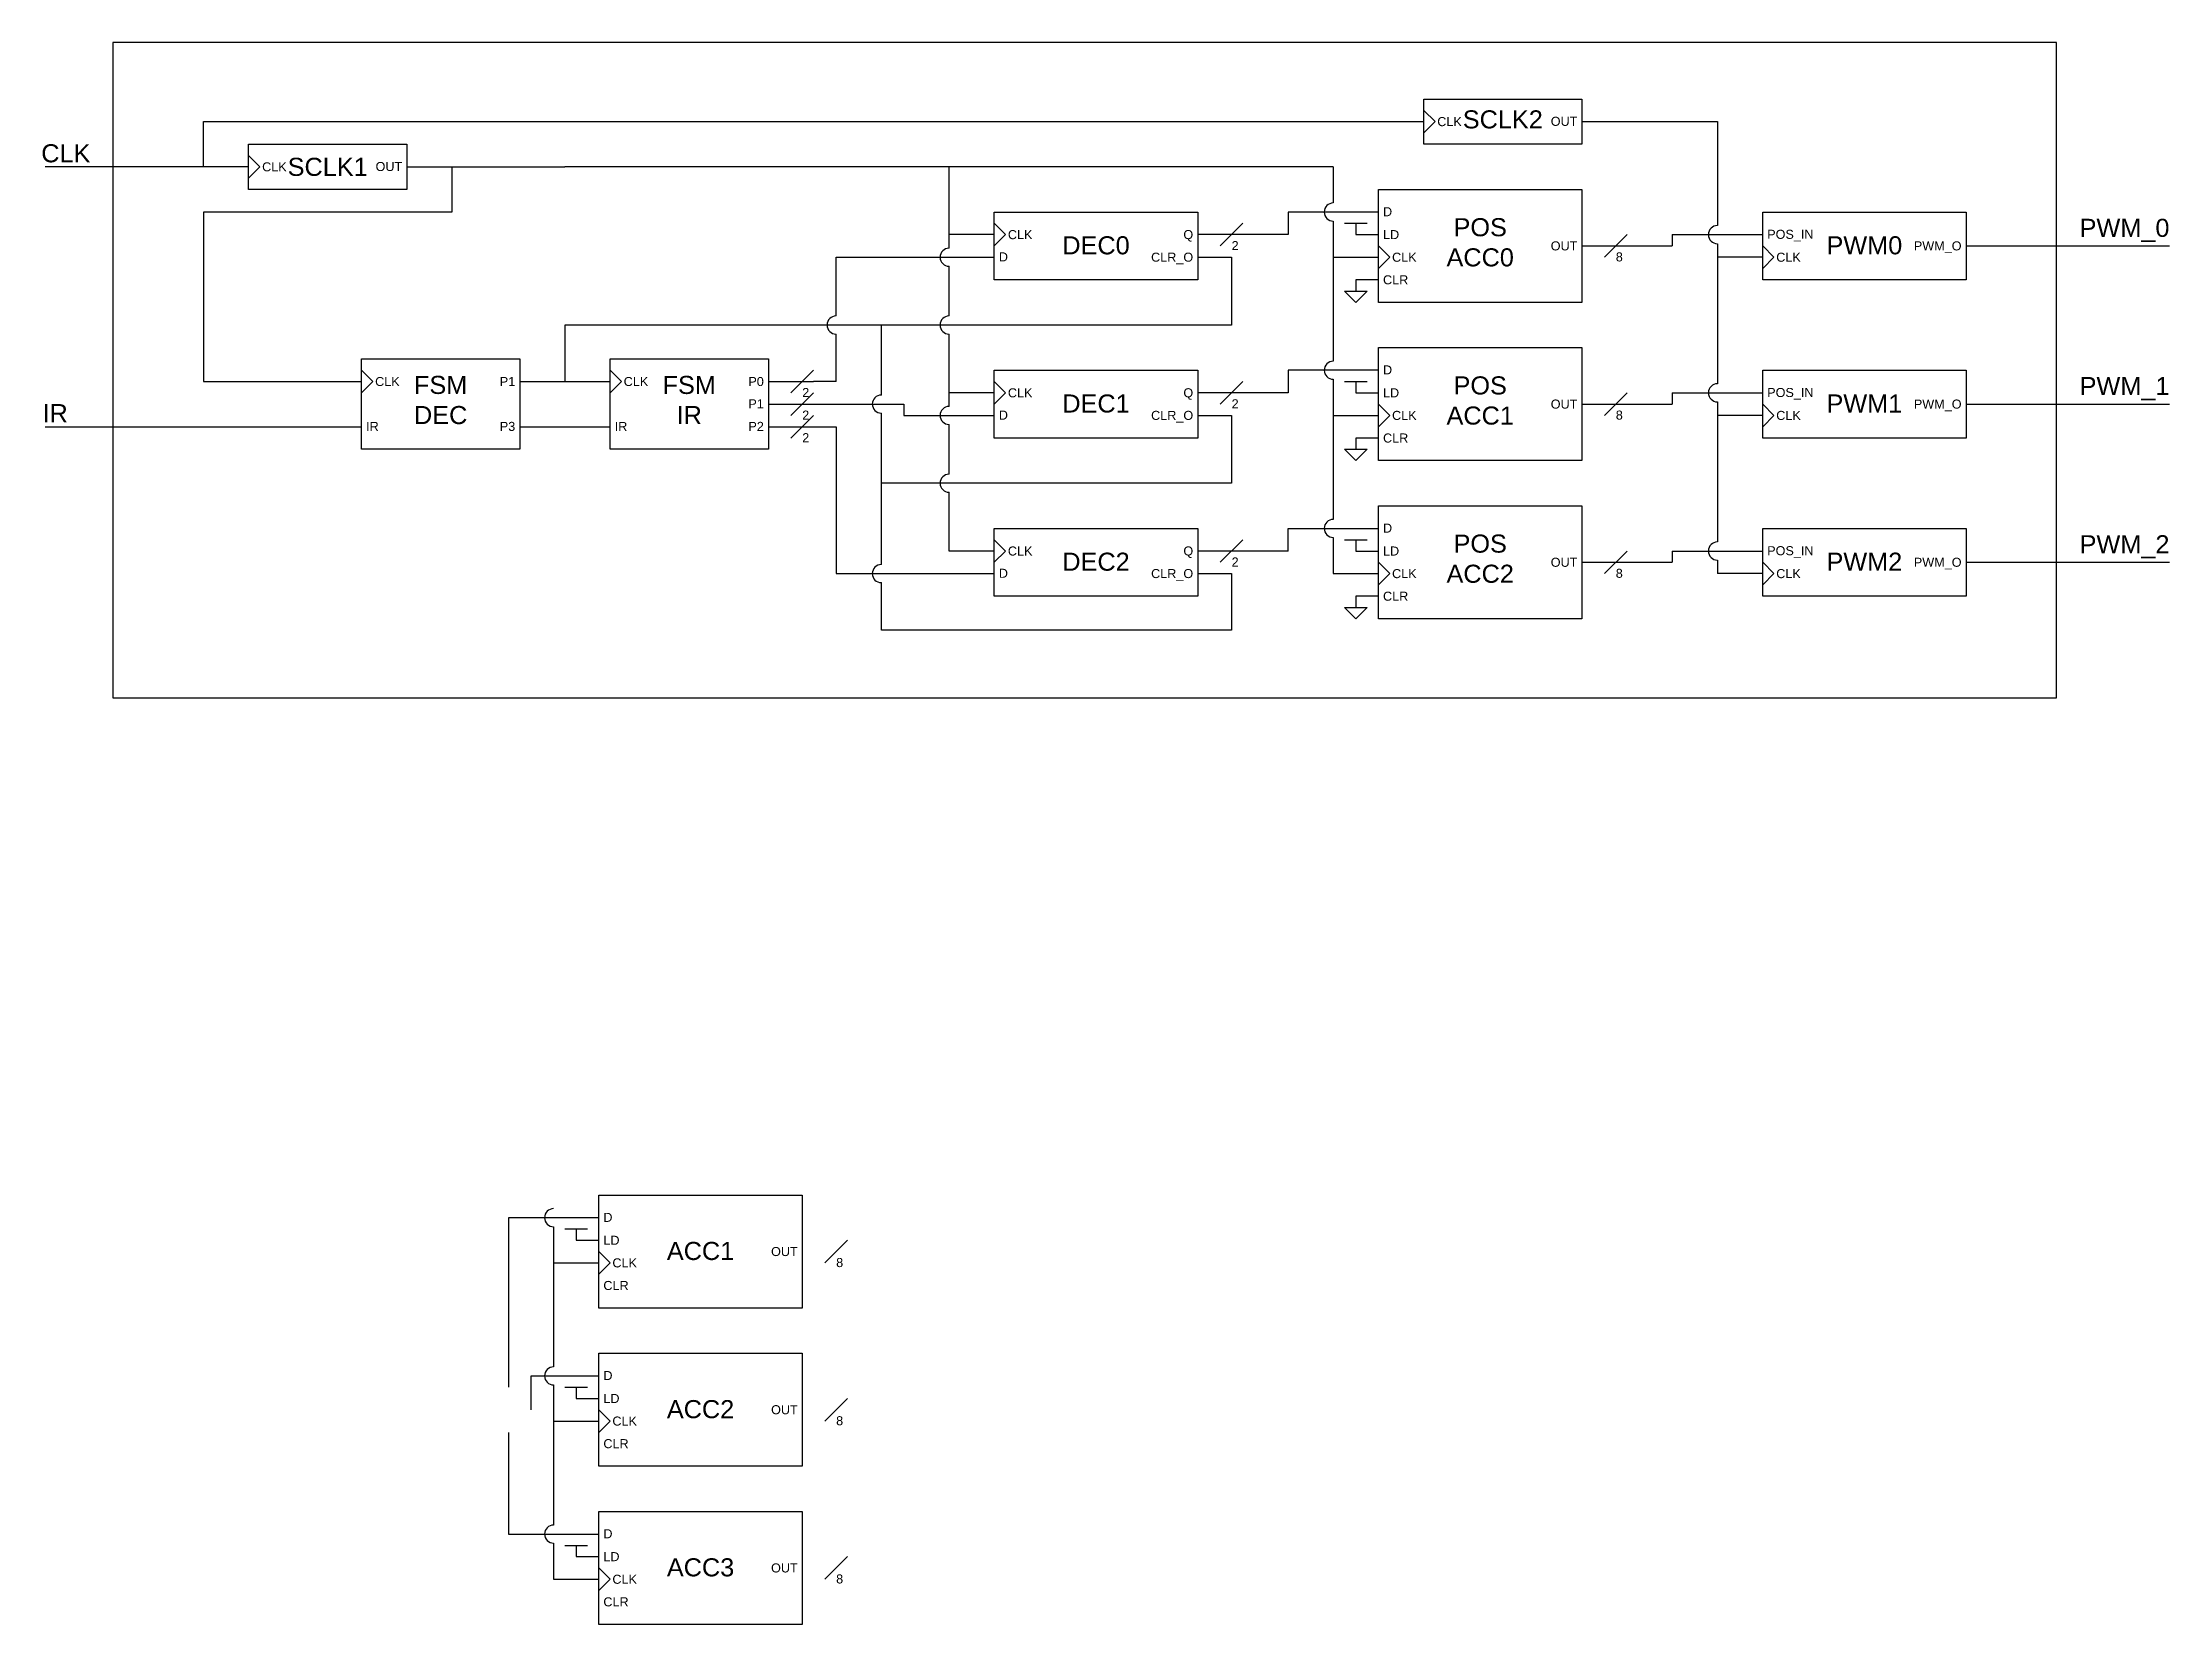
# Model space of a CAD drawing. Header units: inches. Extents: x -16 to 455, y -205 to 145.
import ezdxf

# ---------------------------------------------------------------- set-up
doc = ezdxf.new("R2010")
doc.units = ezdxf.units.IN
doc.header["$MEASUREMENT"] = 0
doc.styles.get("Standard").update_dxf_attribs({"font": 'Arial.ttf'})

msp = doc.modelspace()

# ---------------------------------------------------------------- linework, layer by layer
for p, q in [((0, 145), (0, 0)), ((430, 145), (0, 145)), ((430, 0), (430, 145)), ((20, 117.5), (20, 127.5)), ((20, 127.5), (290, 127.5)), ((292.5, 127.5), (290, 130)), ((292.5, 127.5), (290, 130)), ((292.5, 127.5), (290, 130)), ((290, 125), (292.5, 127.5)), ((290, 125), (292.5, 127.5)), ((290, 125), (292.5, 127.5)), ((325, 127.5), (335, 127.5)), ((335, 127.5), (355, 127.5)), ((355, 127.5), (355, 104.5)), ((32.5, 117.5), (30, 120)), ((32.5, 117.5), (30, 120)), ((30, 117.5), (-15, 117.5)), ((30, 115), (32.5, 117.5)), ((30, 115), (32.5, 117.5)), ((65, 117.5), (75, 117.5)), ((75, 117.5), (75, 107.5)), ((75, 117.5), (100, 117.5)), ((270, 117.5), (100, 117.5)), ((185, 99.5), (185, 117.5)), ((270, 117.5), (270, 109.5)), ((75, 107.5), (20, 107.5)), ((20, 107.5), (20, 87.5)), ((197.5, 102.5), (195, 105)), ((250, 105), (245, 100)), ((280, 107.5), (260, 107.5)), ((260, 107.5), (260, 102.5)), ((270, 105.5), (270, 74.5)), ((272.5, 105), (277.5, 105)), ((275, 105), (275, 102.5)), ((195, 102.5), (185, 102.5)), ((195, 100), (197.5, 102.5)), ((260, 102.5), (240, 102.5)), ((275, 102.5), (280, 102.5)), ((282.5, 97.5), (280, 100)), ((325, 100), (345, 100)), ((335, 102.5), (330, 97.5)), ((345, 102.5), (365, 102.5)), ((345, 102.5), (345, 100)), ((355, 100.5), (355, 69.5)), ((367.5, 97.5), (365, 100)), ((410, 100), (455, 100)), ((160, 97.5), (175, 97.5)), ((160, 84.5), (160, 97.5)), ((175, 97.5), (195, 97.5)), ((185, 84.5), (185, 95.5)), ((240, 97.5), (247.5, 97.5)), ((247.5, 97.5), (247.5, 82.5)), ((270, 97.5), (280, 97.5)), ((280, 95), (282.5, 97.5)), ((365, 97.5), (355, 97.5)), ((365, 95), (367.5, 97.5)), ((272.5, 90), (277.5, 90)), ((275, 87.5), (272.5, 90)), ((280, 92.5), (275, 92.5)), ((275, 92.5), (275, 90)), ((277.5, 90), (275, 87.5)), ((20, 87.5), (20, 70)), ((247.5, 82.5), (100, 82.5)), ((100, 82.5), (100, 70)), ((160, 70), (160, 80.5)), ((170, 67), (170, 82.5)), ((185, 64.5), (185, 80.5)), ((57.5, 70), (55, 72.5)), ((112.5, 70), (110, 72.5)), ((155, 72.5), (150, 67.5)), ((280, 72.5), (260, 72.5)), ((260, 72.5), (260, 67.5)), ((20, 70), (55, 70)), ((55, 67.5), (57.5, 70)), ((90, 70), (110, 70)), ((110, 67.5), (112.5, 70)), ((145, 70), (155, 70)), ((155, 67.5), (150, 62.5)), ((160, 70), (155, 70)), ((195, 67.5), (185, 67.5)), ((197.5, 67.5), (195, 70)), ((195, 65), (197.5, 67.5)), ((260, 67.5), (240, 67.5)), ((250, 70), (245, 65)), ((270, 70.5), (270, 62.5)), ((272.5, 70), (277.5, 70)), ((275, 70), (275, 67.5)), ((275, 67.5), (280, 67.5)), ((335, 67.5), (330, 62.5)), ((345, 67.5), (365, 67.5)), ((345, 67.5), (345, 65)), ((145, 65), (155, 65)), ((155, 62.5), (150, 57.5)), ((155, 65), (175, 65)), ((170, 29.5), (170, 63)), ((175, 65), (175, 62.5)), ((175, 62.5), (195, 62.5)), ((240, 62.5), (247.5, 62.5)), ((247.5, 62.5), (247.5, 47.5)), ((270, 62.5), (280, 62.5)), ((270, 62.5), (270, 39.5)), ((282.5, 62.5), (280, 65)), ((280, 60), (282.5, 62.5)), ((325, 65), (345, 65)), ((355, 65.5), (355, 34.5)), ((365, 62.5), (355, 62.5)), ((367.5, 62.5), (365, 65)), ((365, 60), (367.5, 62.5)), ((410, 65), (455, 65)), ((-15, 60), (55, 60)), ((90, 60), (110, 60)), ((145, 60), (155, 60)), ((155, 60), (160, 60)), ((160, 60), (160, 27.5)), ((185, 49.5), (185, 60.5)), ((280, 57.5), (275, 57.5)), ((275, 57.5), (275, 55)), ((272.5, 55), (277.5, 55)), ((275, 52.5), (272.5, 55)), ((277.5, 55), (275, 52.5)), ((247.5, 47.5), (170, 47.5)), ((185, 32.5), (185, 45.5)), ((197.5, 32.5), (195, 35)), ((250, 35), (245, 30)), ((260, 37.5), (280, 37.5)), ((260, 32.5), (260, 37.5)), ((270, 35.5), (270, 27.5)), ((272.5, 35), (277.5, 35)), ((275, 35), (275, 32.5)), ((195, 32.5), (185, 32.5)), ((195, 30), (197.5, 32.5)), ((260, 32.5), (240, 32.5)), ((275, 32.5), (280, 32.5)), ((282.5, 27.5), (280, 30)), ((325, 30), (345, 30)), ((335, 32.5), (330, 27.5)), ((345, 32.5), (365, 32.5)), ((345, 32.5), (345, 30)), ((355, 30.5), (355, 27.5)), ((367.5, 27.5), (365, 30)), ((410, 30), (455, 30)), ((160, 27.5), (175, 27.5)), ((170, 15), (170, 25.5)), ((175, 27.5), (195, 27.5)), ((240, 27.5), (247.5, 27.5)), ((247.5, 27.5), (247.5, 15)), ((270, 27.5), (280, 27.5)), ((280, 25), (282.5, 27.5)), ((365, 27.5), (355, 27.5)), ((365, 25), (367.5, 27.5)), ((272.5, 20), (277.5, 20)), ((275, 17.5), (272.5, 20)), ((280, 22.5), (275, 22.5)), ((275, 22.5), (275, 20)), ((277.5, 20), (275, 17.5)), ((247.5, 15), (170, 15)), ((0, 0), (430, 0)), ((107.5, -115), (87.5, -115)), ((87.5, -115), (87.5, -152.5)), ((97.5, -117), (97.5, -125)), ((100, -117.5), (105, -117.5)), ((102.5, -117.5), (102.5, -120)), ((102.5, -120), (107.5, -120)), ((162.5, -120), (157.5, -125)), ((97.5, -125), (107.5, -125)), ((97.5, -125), (97.5, -148)), ((110, -125), (107.5, -122.5)), ((107.5, -127.5), (110, -125)), ((92.5, -157.5), (92.5, -150)), ((92.5, -150), (107.5, -150)), ((97.5, -152), (97.5, -160)), ((100, -152.5), (105, -152.5)), ((102.5, -152.5), (102.5, -155)), ((102.5, -155), (107.5, -155)), ((162.5, -155), (157.5, -160)), ((110, -160), (107.5, -157.5)), ((87.5, -162.5), (87.5, -185)), ((97.5, -160), (107.5, -160)), ((97.5, -160), (97.5, -183)), ((107.5, -162.5), (110, -160)), ((87.5, -185), (107.5, -185)), ((97.5, -187), (97.5, -195)), ((100, -187.5), (105, -187.5)), ((102.5, -187.5), (102.5, -190)), ((102.5, -190), (107.5, -190)), ((110, -195), (107.5, -192.5)), ((162.5, -190), (157.5, -195)), ((97.5, -195), (107.5, -195)), ((107.5, -197.5), (110, -195))]:
    msp.add_line(p, q)
for points in [[(290, 132.5), (325, 132.5), (325, 122.5), (290, 122.5)], [(30, 122.5), (65, 122.5), (65, 112.5), (30, 112.5)], [(280, 112.5), (325, 112.5), (325, 87.5), (280, 87.5)], [(195, 107.5), (240, 107.5), (240, 92.5), (195, 92.5)], [(365, 107.5), (410, 107.5), (410, 92.5), (365, 92.5)], [(280, 77.5), (325, 77.5), (325, 52.5), (280, 52.5)], [(55, 75), (90, 75), (90, 55), (55, 55)], [(110, 75), (145, 75), (145, 55), (110, 55)], [(195, 72.5), (240, 72.5), (240, 57.5), (195, 57.5)], [(365, 72.5), (410, 72.5), (410, 57.5), (365, 57.5)], [(280, 42.5), (325, 42.5), (325, 17.5), (280, 17.5)], [(195, 37.5), (240, 37.5), (240, 22.5), (195, 22.5)], [(365, 37.5), (410, 37.5), (410, 22.5), (365, 22.5)], [(107.5, -110), (152.5, -110), (152.5, -135), (107.5, -135)], [(107.5, -145), (152.5, -145), (152.5, -170), (107.5, -170)], [(107.5, -180), (152.5, -180), (152.5, -205), (107.5, -205)]]:
    msp.add_lwpolyline(points, close=True)
for centre in [(270, 107.5), (355, 102.5), (185, 97.5), (160, 82.5), (185, 82.5), (270, 72.5), (170, 65), (355, 67.5), (185, 62.5), (185, 47.5), (270, 37.5), (355, 32.5), (170, 27.5), (97.5, -115), (97.5, -150), (97.5, -185)]:
    msp.add_arc(centre, 2, 90, 270)

# ---------------------------------------------------------------- texts
at = {"attachment_point": 1}
for s, width, insert, char_height in [('CLK', 5, (293, 128.5), 2), ('\\pxqc;SCLK2', 15, (300, 130), 4), ('\\pxr1,qr;OUT', 2, (324, 128.57), 2), ('\\pxr1,qr;CLK', 4, (-5, 122.5), 4), ('CLK', 5, (33, 118.5), 2), ('\\pxqc;SCLK1', 15, (40, 119.5), 4), ('\\pxr1,qr;OUT', 2, (64, 118.57), 2), ('D', 5, (281, 108.57), 2), ('CLK', 5, (198, 103.5), 2), ('\\pxr1,qr;Q', 2, (239, 103.51), 2), ('\\pxqc;POS\\PACC0', 15, (295, 106.14), 4), ('POS_IN', 5, (366, 103.57), 2), ('\\pxqr;PWM_0', 15, (440, 106), 4), ('\\pxqc;DEC0', 15, (210, 102.14), 4), ('2', 5, (247.5, 101.07), 2), ('LD', 5, (281, 103.5), 2), ('\\pxr1,qr;OUT', 2, (324, 101.01), 2), ('\\pxqc;PWM0', 15, (380, 102.14), 4), ('\\pxr1,qr;PWM_O', 2, (409, 101.01), 2), ('D', 5, (196, 98.57), 2), ('\\pxr1,qr;CLR_O', 2, (239, 98.51), 2), ('CLK', 5, (283, 98.5), 2), ('8', 5, (332.5, 98.57), 2), ('CLK', 5, (368, 98.5), 2), ('CLR', 5, (281, 93.5), 2), ('CLK', 5, (58, 71), 2), ('\\pxqc;FSM DEC', 15, (65, 71.25), 4), ('\\pxr1,qr;P1', 2, (89, 71), 2), ('CLK', 5, (113, 71), 2), ('\\pxqc;FSM\\PIR', 15, (120, 71.25), 4), ('\\pxr1,qr;P0', 2, (144, 71), 2), ('D', 5, (281, 73.57), 2), ('\\pxqc;POS\\PACC1', 15, (295, 71.14), 4), ('\\pxqr;PWM_1', 15, (440, 71), 4), ('\\pxr1,qr;P1', 2, (144, 66.07), 2), ('2', 5, (152.5, 68.57), 2), ('CLK', 5, (198, 68.5), 2), ('\\pxqc;DEC1', 15, (210, 67.14), 4), ('\\pxr1,qr;Q', 2, (239, 68.51), 2), ('2', 5, (247.5, 66.07), 2), ('LD', 5, (281, 68.5), 2), ('\\pxr1,qr;OUT', 2, (324, 66.01), 2), ('POS_IN', 5, (366, 68.57), 2), ('\\pxqc;PWM1', 15, (380, 67.14), 4), ('\\pxr1,qr;PWM_O', 2, (409, 66.01), 2), ('\\pxr1.25,qr;IR', 5, (-10, 65), 4), ('2', 5, (152.5, 63.57), 2), ('D', 5, (196, 63.57), 2), ('\\pxr1,qr;CLR_O', 2, (239, 63.51), 2), ('CLK', 5, (283, 63.5), 2), ('8', 5, (332.5, 63.57), 2), ('CLK', 5, (368, 63.5), 2), ('IR', 5, (56, 61.07), 2), ('\\pxr1,qr;P3', 2, (89, 61.07), 2), ('IR', 5, (111, 61.07), 2), ('\\pxr1,qr;P2', 2, (144, 61.07), 2), ('2', 5, (152.5, 58.57), 2), ('CLR', 5, (281, 58.5), 2), ('D', 5, (281, 38.57), 2), ('CLK', 5, (198, 33.5), 2), ('\\pxr1,qr;Q', 2, (239, 33.51), 2), ('LD', 5, (281, 33.5), 2), ('\\pxqc;POS\\PACC2', 15, (295, 36.14), 4), ('POS_IN', 5, (366, 33.57), 2), ('\\pxqr;PWM_2', 15, (440, 36), 4), ('D', 5, (196, 28.57), 2), ('\\pxqc;DEC2', 15, (210, 32.14), 4), ('\\pxr1,qr;CLR_O', 2, (239, 28.51), 2), ('2', 5, (247.5, 31.07), 2), ('CLK', 5, (283, 28.5), 2), ('\\pxr1,qr;OUT', 2, (324, 31.01), 2), ('8', 5, (332.5, 28.57), 2), ('CLK', 5, (368, 28.5), 2), ('\\pxqc;PWM2', 15, (380, 32.14), 4), ('\\pxr1,qr;PWM_O', 2, (409, 31.01), 2), ('CLR', 5, (281, 23.5), 2), ('D', 5, (108.5, -113.93), 2), ('LD', 5, (108.5, -119), 2), ('\\pxqc;ACC1', 15, (122.5, -120.36), 4), ('\\pxr1,qr;OUT', 2, (151.5, -121.49), 2), ('CLK', 5, (110.5, -124), 2), ('8', 5, (160, -123.93), 2), ('CLR', 5, (108.5, -129), 2), ('D', 5, (108.5, -148.93), 2), ('LD', 5, (108.5, -154), 2), ('CLK', 5, (110.5, -159), 2), ('\\pxqc;ACC2', 15, (122.5, -155.36), 4), ('\\pxr1,qr;OUT', 2, (151.5, -156.49), 2), ('8', 5, (160, -158.93), 2), ('CLR', 5, (108.5, -164), 2), ('D', 5, (108.5, -183.93), 2), ('LD', 5, (108.5, -189), 2), ('\\pxqc;ACC3', 15, (122.5, -190.36), 4), ('\\pxr1,qr;OUT', 2, (151.5, -191.49), 2), ('CLK', 5, (110.5, -194), 2), ('8', 5, (160, -193.93), 2), ('CLR', 5, (108.5, -199), 2)]:
    msp.add_mtext_dynamic_manual_height_columns(s, width=width, gutter_width=1, heights=[0], dxfattribs=dict(at, insert=insert, char_height=char_height))

doc.saveas('drawing.dxf')
